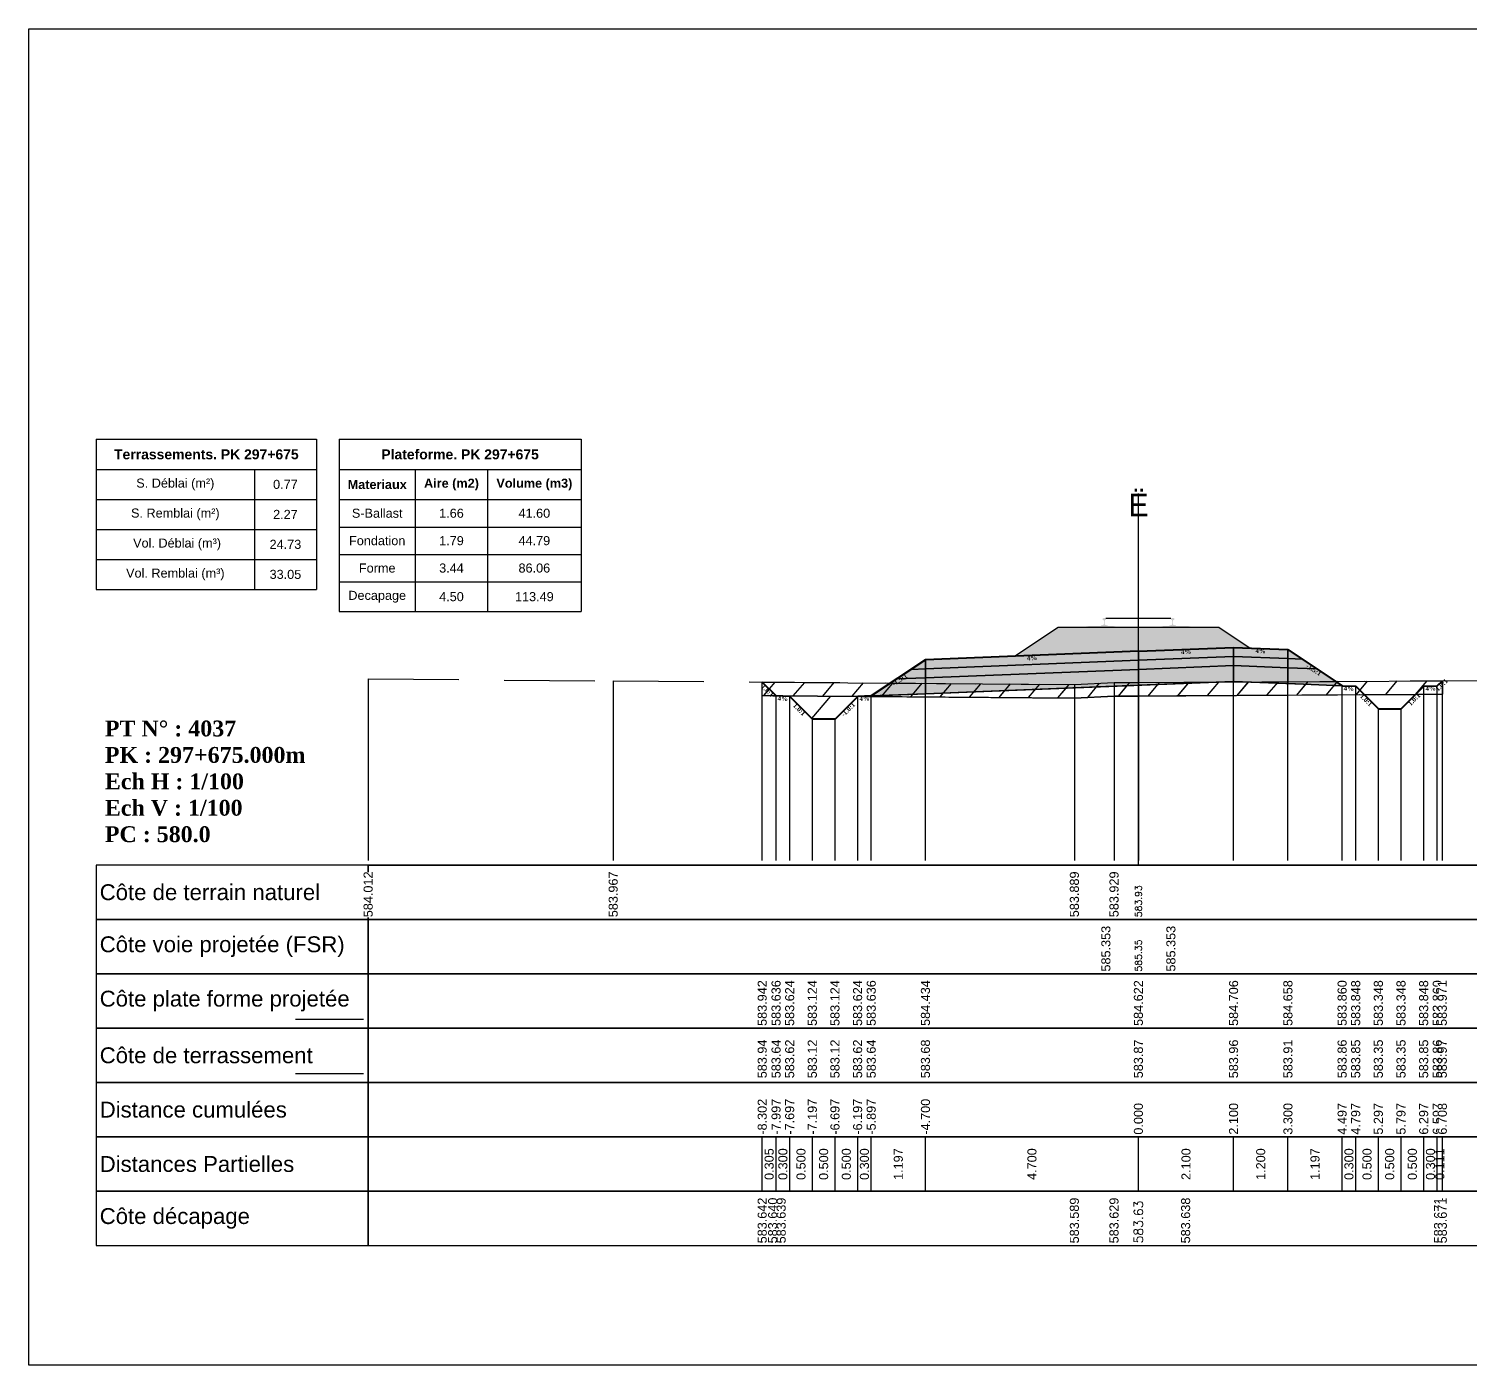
# Model space of a CAD drawing. Header units: millimetres. Extents: x 2762 to 3076, y 916 to 3305.
# Drawn here: x 3026.54 to 3058.35, y 3053.65 to 3083.15 of the extents above; entities that cross this region are included whole.
import ezdxf

# ---------------------------------------------------------------- set-up
doc = ezdxf.new("R2010")
doc.units = ezdxf.units.MM
doc.header["$LTSCALE"] = 2
doc.linetypes.add('CACHE', pattern=[9.525, 6.35, -3.175])
doc.linetypes.add('DASHED', pattern=[0.75, 0.5, -0.25])
for name, color, linetype in [('C-ANNO-TABL', 1, 'Continuous'), ('C-ANNO-TABL-TEXT', 150, 'Continuous'), ('C-ANNO-TABL-TITL', 150, 'Continuous'), ('C-ANNO-TABL-TTBL', 5, 'Continuous'), ('C-ROAD-CORR', 5, 'Continuous'), ('C-ROAD-SCTN', 7, 'Continuous')]:
    doc.layers.add(name, color=color, linetype=linetype)
doc.styles.add('ARIAL', font='arial.ttf')
doc.styles.add('C3D_Etiquette', font='romans.shx')
doc.styles.add('C3D_Profil_Travers', font='romans.shx')
doc.styles.get("Standard").update_dxf_attribs({"font": 'arial.ttf'})

msp = doc.modelspace()

# ---------------------------------------------------------------- hatches: boundary and pattern name
at = {"linetype": 'Continuous', "lineweight": -3}
msp.add_hatch(color=254, dxfattribs=at).paths.add_polyline_path([(3049.812, 3069.754), (3049.812, 3069.939), (3049.927, 3069.96), (3050.275, 3069.96), (3050.275, 3069.965), (3050.201, 3069.965), (3050.201, 3069.975), (3050.202, 3069.976), (3050.204, 3069.977), (3050.205, 3069.977), (3050.225, 3069.979), (3050.228, 3069.979), (3050.231, 3069.98), (3050.259, 3069.991), (3050.262, 3069.992), (3050.263, 3069.993), (3050.264, 3069.995), (3050.265, 3069.999), (3050.266, 3070.006), (3050.267, 3070.015), (3050.268, 3070.025), (3050.268, 3070.049), (3050.267, 3070.065), (3050.267, 3070.071), (3050.266, 3070.078), (3050.265, 3070.082), (3050.265, 3070.084), (3050.264, 3070.087), (3050.263, 3070.089), (3050.262, 3070.09), (3050.261, 3070.092), (3050.26, 3070.092), (3050.244, 3070.098), (3050.242, 3070.1), (3050.241, 3070.101), (3050.24, 3070.102), (3050.24, 3070.105), (3050.24, 3070.123), (3050.241, 3070.127), (3050.242, 3070.129), (3050.244, 3070.132), (3050.246, 3070.133), (3050.249, 3070.135), (3050.25, 3070.135), (3050.254, 3070.136), (3050.258, 3070.136), (3050.261, 3070.137), (3050.265, 3070.137), (3050.27, 3070.137), (3050.273, 3070.137), (3050.276, 3070.137), (3050.28, 3070.137), (3050.283, 3070.137), (3050.287, 3070.137), (3050.292, 3070.137), (3050.295, 3070.136), (3050.299, 3070.136), (3050.303, 3070.135), (3050.304, 3070.135), (3050.306, 3070.133), (3050.309, 3070.132), (3050.311, 3070.129), (3050.312, 3070.127), (3050.312, 3070.123), (3050.312, 3070.105), (3050.312, 3070.102), (3050.312, 3070.101), (3050.311, 3070.1), (3050.309, 3070.098), (3050.293, 3070.092), (3050.292, 3070.092), (3050.29, 3070.09), (3050.289, 3070.089), (3050.289, 3070.087), (3050.288, 3070.084), (3050.287, 3070.082), (3050.287, 3070.078), (3050.286, 3070.071), (3050.285, 3070.065), (3050.285, 3070.049), (3050.285, 3070.025), (3050.286, 3070.015), (3050.287, 3070.006), (3050.288, 3069.999), (3050.289, 3069.995), (3050.29, 3069.993), (3050.291, 3069.992), (3050.293, 3069.991), (3050.322, 3069.98), (3050.325, 3069.979), (3050.328, 3069.979), (3050.348, 3069.977), (3050.349, 3069.977), (3050.35, 3069.976), (3050.351, 3069.975), (3050.351, 3069.965), (3050.277, 3069.965), (3050.277, 3069.96), (3050.481, 3069.96), (3050.613, 3069.929), (3051.447, 3069.929), (3051.578, 3069.96), (3051.782, 3069.96), (3051.782, 3069.965), (3051.708, 3069.965), (3051.708, 3069.975), (3051.709, 3069.976), (3051.711, 3069.977), (3051.712, 3069.977), (3051.732, 3069.979), (3051.735, 3069.979), (3051.738, 3069.98), (3051.766, 3069.991), (3051.769, 3069.992), (3051.77, 3069.993), (3051.771, 3069.995), (3051.772, 3069.999), (3051.773, 3070.006), (3051.774, 3070.015), (3051.775, 3070.025), (3051.775, 3070.049), (3051.774, 3070.065), (3051.774, 3070.071), (3051.773, 3070.078), (3051.772, 3070.082), (3051.772, 3070.084), (3051.771, 3070.087), (3051.77, 3070.089), (3051.769, 3070.09), (3051.768, 3070.092), (3051.767, 3070.092), (3051.751, 3070.098), (3051.749, 3070.1), (3051.748, 3070.101), (3051.747, 3070.102), (3051.747, 3070.105), (3051.747, 3070.123), (3051.748, 3070.127), (3051.749, 3070.129), (3051.751, 3070.132), (3051.753, 3070.133), (3051.756, 3070.135), (3051.757, 3070.135), (3051.761, 3070.136), (3051.765, 3070.136), (3051.768, 3070.137), (3051.772, 3070.137), (3051.777, 3070.137), (3051.78, 3070.137), (3051.783, 3070.137), (3051.787, 3070.137), (3051.79, 3070.137), (3051.794, 3070.137), (3051.799, 3070.137), (3051.802, 3070.136), (3051.806, 3070.136), (3051.81, 3070.135), (3051.811, 3070.135), (3051.813, 3070.133), (3051.816, 3070.132), (3051.818, 3070.129), (3051.819, 3070.127), (3051.819, 3070.123), (3051.819, 3070.105), (3051.819, 3070.102), (3051.819, 3070.101), (3051.818, 3070.1), (3051.816, 3070.098), (3051.8, 3070.092), (3051.799, 3070.092), (3051.797, 3070.09), (3051.796, 3070.089), (3051.796, 3070.087), (3051.795, 3070.084), (3051.794, 3070.082), (3051.794, 3070.078), (3051.793, 3070.071), (3051.792, 3070.065), (3051.792, 3070.049), (3051.792, 3070.025), (3051.793, 3070.015), (3051.794, 3070.006), (3051.795, 3069.999), (3051.796, 3069.995), (3051.797, 3069.993), (3051.798, 3069.992), (3051.8, 3069.991), (3051.829, 3069.98), (3051.832, 3069.979), (3051.835, 3069.979), (3051.855, 3069.977), (3051.856, 3069.977), (3051.857, 3069.976), (3051.858, 3069.975), (3051.858, 3069.965), (3051.784, 3069.965), (3051.784, 3069.96), (3052.132, 3069.96), (3052.247, 3069.939), (3052.247, 3069.754)])
h = msp.add_hatch(dxfattribs=at)
h.set_pattern_fill('GRAVEL', color=252, scale=0.009, style=0)
h.set_pattern_definition([(228.0128, (3048.461781, 3069.525359), (-1.8288, -2.0574), [0.030755, -3.0447435]), (184.96974, (3048.441207, 3069.502499), (2.743199999, 0.228600013), [0.0527764, -5.2248644]), (132.51045, (3048.388629, 3069.497927), (2.286, -2.5146), [0.0372133, -3.684125]), (267.2737, (3048.299475, 3069.440777), (0.2286, 4.572), [0.0480604, -4.7579794]), (292.83365, (3048.297189, 3069.392771), (-1.143, 2.7432), [0.047127, -4.6655827]), (357.2737, (3048.315477, 3069.349337), (-4.572, 0.2286), [0.0480604, -4.7579794]), (37.69424, (3048.363483, 3069.347051), (-2.9718, -2.286), [0.0635574, -6.2921804]), (72.25533, (3048.413775, 3069.385913), (1.6002, 5.0292), [0.0600048, -5.940473]), (121.42957, (3048.432063, 3069.443063), (-1.8288, 2.9718), [0.048223, -4.774099]), (175.23636, (3048.406917, 3069.48421), (2.5146, -0.2286), [0.055054, -2.697654]), (222.39744, (3048.352053, 3069.488783), (-2.7432, -2.5146), [0.071197, -7.0485095]), (138.81407, (3048.52579, 3069.43849), (-1.6002, 1.3716), [0.0243004, -2.405751]), (171.46923, (3048.507501, 3069.454493), (2.9718, -0.4572), [0.0462314, -4.5769175]), (225, (3048.46178, 3069.46135), (-3e-17, -0.2286), [0.032329, -0.29096]), (203.1986, (3048.44578, 3069.488783), (1.143, 0.4572), [0.01741, -1.723556]), (291.8014, (3048.429777, 3069.481925), (-0.2286, 0.6858), [0.024621, -1.206428]), (30.9638, (3048.43892, 3069.459065), (0.6858, 0.4572), [0.039989, -1.292967]), (161.565, (3048.47321, 3069.47964), (0.4572, -0.2286), [0.028916, -0.693981]), (16.38954, (3048.297189, 3069.481925), (2.286, 0.6858), [0.040508, -4.0102944]), (70.34618, (3048.336051, 3069.493355), (-0.9144, -2.5146), [0.033984, -3.3643994]), (293.1986, (3048.47321, 3069.52536), (-0.4572, 1.143), [0.034819, -1.7061465]), (343.61046, (3048.486927, 3069.493355), (-2.286, 0.6858), [0.040508, -4.0102944]), (339.44395, (3048.29719, 3069.340193), (-1.143, 0.4572), [0.039063, -1.914096]), (294.77514, (3048.333765, 3069.326477), (-1.143, 2.5146), [0.0327305, -3.2403234]), (66.8014, (3048.475497, 3069.29676), (0.4572, 1.143), [0.034819, -1.7061465]), (17.35402, (3048.489213, 3069.328763), (-2.9718, -0.9144), [0.0383204, -3.793714]), (69.44395, (3048.363483, 3069.29676), (-0.4572, -1.143), [0.0195316, -1.933628]), (101.3099, (3048.46178, 3069.29676), (-0.2286, 0.9144), [0.011656, -1.1539795]), (165.9638, (3048.459495, 3069.30819), (0.6858, -0.2286), [0.047127, -0.895415]), (186.009, (3048.413775, 3069.319619), (2.286, 0.2286), [0.043674, -4.323723]), (303.69, (3048.43892, 3069.43849), (-0.2286, 0.4572), [0.032969, -0.79126]), (353.15723, (3048.457209, 3069.411059), (3.8862, -0.4572), [0.05756, -5.698441]), (60.9454, (3048.51436, 3069.4042), (-0.9144, -1.6002), [0.023536, -2.330045]), (90, (3048.5258, 3069.42477), (-0.2286, 0.2286), [0.013716, -0.214884]), (120.25644, (3048.409203, 3069.326477), (0.9144, -1.6002), [0.031758, -3.1440547]), (48.0128, (3048.393201, 3069.353909), (1.8288, 2.0574), [0.06151, -3.0139886]), (0, (3048.43435, 3069.39963), (0.2286, 0.2286), [0.059436, -0.169164]), (325.30485, (3048.493785, 3069.399629), (2.286, -1.6002), [0.036145, -3.5783385]), (254.0546, (3048.523503, 3069.379055), (-0.2286, -0.9144), [0.033285, -1.6309485]), (207.64598, (3048.514359, 3069.347051), (-4.3434, -2.286), [0.054193, -5.365122]), (175.42608, (3048.466353, 3069.321905), (-2.9718, 0.2286), [0.0573327, -5.675926])])
h.paths.add_polyline_path([(3048.297, 3069.297), (3049.255, 3069.935), (3052.805, 3069.935), (3053.494, 3069.475), (3053.13, 3069.49)])
h = msp.add_hatch(color=11, dxfattribs=at)
h.paths.add_polyline_path([(3054.33, 3069.242), (3054.33, 3069.442), (3054.649, 3069.229)])
h.paths.add_polyline_path([(3053.13, 3069.29), (3053.13, 3069.49), (3054.33, 3069.442), (3054.33, 3069.242)])
h.paths.add_polyline_path([(3051.03, 3069.206), (3051.03, 3069.406), (3053.13, 3069.49), (3053.13, 3069.29)])
h.paths.add_polyline_path([(3046.33, 3069.018), (3046.33, 3069.218), (3051.03, 3069.406), (3051.03, 3069.206)])
h.paths.add_polyline_path([(3046.01, 3069.005), (3046.33, 3069.218), (3046.33, 3069.018)])
h = msp.add_hatch(color=30, dxfattribs=at)
h.paths.add_polyline_path([(3054.33, 3069.042), (3054.33, 3069.242), (3054.649, 3069.229), (3054.968, 3069.017)])
h.paths.add_polyline_path([(3053.13, 3069.09), (3053.13, 3069.29), (3054.33, 3069.242), (3054.33, 3069.042)])
h.paths.add_polyline_path([(3051.03, 3069.006), (3051.03, 3069.206), (3053.13, 3069.29), (3053.13, 3069.09)])
h.paths.add_polyline_path([(3046.33, 3068.818), (3046.33, 3069.018), (3051.03, 3069.206), (3051.03, 3069.006)])
h.paths.add_polyline_path([(3045.691, 3068.793), (3046.01, 3069.005), (3046.33, 3069.018), (3046.33, 3068.818)])
h = msp.add_hatch(color=83, dxfattribs=at)
h.paths.add_polyline_path([(3054.33, 3068.692), (3054.33, 3069.042), (3054.968, 3069.017), (3055.526, 3068.644)])
h.paths.add_polyline_path([(3053.13, 3068.74), (3053.13, 3069.09), (3054.33, 3069.042), (3054.33, 3068.692)])
h.paths.add_polyline_path([(3051.03, 3068.656), (3051.03, 3069.006), (3053.13, 3069.09), (3053.13, 3068.74)])
h.paths.add_polyline_path([(3046.33, 3068.468), (3046.33, 3068.818), (3051.03, 3069.006), (3051.03, 3068.656)])
h.paths.add_polyline_path([(3045.133, 3068.42), (3045.691, 3068.793), (3046.33, 3068.818), (3046.33, 3068.468)])
h = msp.add_hatch(dxfattribs=at)
h.set_pattern_fill('_U', color=150, scale=0.5, angle=50, style=0, pattern_type=0)
h.set_pattern_definition([(50, (3057.146, 3068.4517), (-0.383022, 0.321394), [])])
h.paths.add_polyline_path([(3057.146, 3068.452), (3057.326, 3068.632), (3057.626, 3068.644), (3057.737, 3068.755), (3057.737, 3068.455), (3057.736, 3068.455)])
h.paths.add_polyline_path([(3055.381, 3068.741), (3057.737, 3068.755), (3057.626, 3068.644), (3057.326, 3068.632), (3057.146, 3068.452), (3056.013, 3068.445), (3055.826, 3068.632), (3055.526, 3068.644)])
h.paths.add_polyline_path([(3044.863, 3068.409), (3045.133, 3068.42), (3045.559, 3068.704), (3049.617, 3068.673), (3050.492, 3068.713), (3055.381, 3068.741), (3055.526, 3068.644), (3055.826, 3068.632), (3056.013, 3068.445), (3050.492, 3068.413), (3049.617, 3068.373)])
h.paths.add_polyline_path([(3042.727, 3068.726), (3045.559, 3068.704), (3045.133, 3068.42), (3044.863, 3068.409), (3043.03, 3068.423)])
h.paths.add_polyline_path([(3042.727, 3068.426), (3042.727, 3068.726), (3043.03, 3068.423)])
h = msp.add_hatch(dxfattribs=at)
h.set_pattern_fill('_U', color=3, angle=50, style=0, pattern_type=0)
h.set_pattern_definition([(50, (3057.146, 3068.4517), (-0.766044, 0.64279), [])])
h.paths.add_polyline_path([(3057.146, 3068.452), (3057.326, 3068.632), (3057.626, 3068.644), (3057.737, 3068.755), (3057.737, 3068.455), (3057.736, 3068.455)])
h.paths.add_polyline_path([(3044.863, 3068.409), (3053.13, 3068.74), (3055.826, 3068.632), (3056.013, 3068.445), (3050.492, 3068.413), (3049.617, 3068.373)])
h.paths.add_polyline_path([(3042.727, 3068.426), (3042.727, 3068.726), (3043.03, 3068.423)])
h = msp.add_hatch(dxfattribs=at)
h.set_pattern_fill('_U', color=1, angle=50, style=0, pattern_type=0)
h.set_pattern_definition([(50, (3056.0135, 3068.4451), (-0.766044, 0.64279), [])])
h.paths.add_polyline_path([(3056.013, 3068.445), (3057.146, 3068.452), (3056.826, 3068.132), (3056.326, 3068.132)])
h.paths.add_polyline_path([(3043.03, 3068.423), (3044.863, 3068.409), (3044.833, 3068.408), (3044.333, 3067.908), (3043.833, 3067.908), (3043.333, 3068.408), (3043.033, 3068.42)])

# ---------------------------------------------------------------- linework, layer by layer
at = {"color": 7, "linetype": 'Continuous', "lineweight": -3}
for p, q in [((3051.03, 3064.684), (3051.03, 3072.884)), ((3034.029, 3064.684), (3068.031, 3064.684)), ((3042.727, 3057.484), (3042.727, 3058.684)), ((3043.033, 3057.484), (3043.033, 3058.684)), ((3043.033, 3057.484), (3043.033, 3058.684)), ((3043.333, 3057.484), (3043.333, 3058.684)), ((3043.333, 3057.484), (3043.333, 3058.684)), ((3043.833, 3057.484), (3043.833, 3058.684)), ((3043.833, 3057.484), (3043.833, 3058.684)), ((3044.333, 3057.484), (3044.333, 3058.684)), ((3044.333, 3057.484), (3044.333, 3058.684)), ((3044.833, 3057.484), (3044.833, 3058.684)), ((3044.833, 3057.484), (3044.833, 3058.684)), ((3045.133, 3057.484), (3045.133, 3058.684)), ((3045.133, 3057.484), (3045.133, 3058.684)), ((3046.33, 3057.484), (3046.33, 3058.684)), ((3046.33, 3057.484), (3046.33, 3058.684)), ((3051.03, 3057.484), (3051.03, 3058.684)), ((3051.03, 3057.484), (3051.03, 3058.684)), ((3053.13, 3057.484), (3053.13, 3058.684)), ((3053.13, 3057.484), (3053.13, 3058.684)), ((3054.33, 3057.484), (3054.33, 3058.684)), ((3054.33, 3057.484), (3054.33, 3058.684)), ((3055.526, 3057.484), (3055.526, 3058.684)), ((3055.526, 3057.484), (3055.526, 3058.684)), ((3055.826, 3057.484), (3055.826, 3058.684)), ((3055.826, 3057.484), (3055.826, 3058.684)), ((3056.326, 3057.484), (3056.326, 3058.684)), ((3056.326, 3057.484), (3056.326, 3058.684)), ((3056.826, 3057.484), (3056.826, 3058.684)), ((3056.826, 3057.484), (3056.826, 3058.684)), ((3057.326, 3057.484), (3057.326, 3058.684)), ((3057.326, 3057.484), (3057.326, 3058.684)), ((3057.626, 3057.484), (3057.626, 3058.684)), ((3057.626, 3057.484), (3057.626, 3058.684)), ((3057.737, 3057.484), (3057.737, 3058.684))]:
    msp.add_line(p, q, dxfattribs=at)
at = {"color": 251, "linetype": 'Continuous', "lineweight": -3}
for p, q in [((3048.297, 3069.297), (3049.255, 3069.935)), ((3049.255, 3069.935), (3052.805, 3069.935)), ((3052.805, 3069.935), (3053.494, 3069.475)), ((3053.13, 3069.49), (3048.297, 3069.297)), ((3051.03, 3069.406), (3053.13, 3069.49)), ((3053.494, 3069.475), (3053.13, 3069.49)), ((3053.13, 3069.29), (3053.13, 3069.49)), ((3053.13, 3069.49), (3054.33, 3069.442)), ((3053.13, 3069.49), (3053.13, 3069.29)), ((3046.01, 3069.005), (3046.33, 3069.218)), ((3046.33, 3069.218), (3051.03, 3069.406)), ((3046.33, 3069.018), (3046.33, 3069.218)), ((3046.33, 3069.218), (3046.33, 3069.018)), ((3051.03, 3069.206), (3046.33, 3069.018)), ((3051.03, 3069.206), (3051.03, 3069.406)), ((3051.03, 3069.406), (3051.03, 3069.206)), ((3053.13, 3069.29), (3051.03, 3069.206)), ((3054.33, 3069.242), (3053.13, 3069.29)), ((3054.33, 3069.242), (3054.33, 3069.442)), ((3054.33, 3069.442), (3054.649, 3069.229)), ((3054.33, 3069.442), (3054.33, 3069.242)), ((3054.649, 3069.229), (3054.33, 3069.242)), ((3046.33, 3069.018), (3046.01, 3069.005))]:
    msp.add_line(p, q, dxfattribs=at)
at = {"color": 53, "linetype": 'Continuous', "lineweight": -3}
for p, q in [((3046.33, 3069.018), (3051.03, 3069.206)), ((3051.03, 3069.206), (3053.13, 3069.29)), ((3051.03, 3069.006), (3051.03, 3069.206)), ((3051.03, 3069.206), (3051.03, 3069.006)), ((3053.13, 3069.09), (3053.13, 3069.29)), ((3053.13, 3069.29), (3054.33, 3069.242)), ((3053.13, 3069.29), (3053.13, 3069.09)), ((3054.33, 3069.042), (3054.33, 3069.242)), ((3054.33, 3069.242), (3054.649, 3069.229)), ((3054.33, 3069.242), (3054.33, 3069.042)), ((3054.649, 3069.229), (3054.968, 3069.017)), ((3045.691, 3068.793), (3046.01, 3069.005)), ((3046.01, 3069.005), (3046.33, 3069.018)), ((3046.33, 3068.818), (3046.33, 3069.018)), ((3046.33, 3069.018), (3046.33, 3068.818)), ((3051.03, 3069.006), (3046.33, 3068.818)), ((3046.33, 3068.818), (3051.03, 3069.006)), ((3053.13, 3069.09), (3051.03, 3069.006)), ((3051.03, 3069.006), (3053.13, 3069.09)), ((3051.03, 3068.656), (3051.03, 3069.006)), ((3051.03, 3069.006), (3051.03, 3068.656)), ((3054.33, 3069.042), (3053.13, 3069.09)), ((3053.13, 3068.74), (3053.13, 3069.09)), ((3053.13, 3069.09), (3054.33, 3069.042)), ((3053.13, 3069.09), (3053.13, 3068.74)), ((3054.968, 3069.017), (3054.33, 3069.042)), ((3054.33, 3068.692), (3054.33, 3069.042)), ((3054.33, 3069.042), (3054.968, 3069.017)), ((3054.33, 3069.042), (3054.33, 3068.692)), ((3054.968, 3069.017), (3055.526, 3068.644)), ((3045.133, 3068.42), (3045.691, 3068.793)), ((3046.33, 3068.818), (3045.691, 3068.793)), ((3045.691, 3068.793), (3046.33, 3068.818)), ((3046.33, 3068.468), (3046.33, 3068.818)), ((3046.33, 3068.818), (3046.33, 3068.468)), ((3051.03, 3068.656), (3046.33, 3068.468)), ((3053.13, 3068.74), (3051.03, 3068.656)), ((3054.33, 3068.692), (3053.13, 3068.74)), ((3055.526, 3068.644), (3054.33, 3068.692)), ((3046.33, 3068.468), (3045.133, 3068.42))]:
    msp.add_line(p, q, dxfattribs=at)
at = {"color": 105, "linetype": 'DASHED', "lineweight": -3, "ltscale": 2}
for p, q in [((3034.03, 3068.795), (3039.438, 3068.75)), ((3039.438, 3068.75), (3049.617, 3068.673)), ((3049.617, 3068.673), (3050.492, 3068.713)), ((3050.492, 3068.713), (3051.03, 3068.716)), ((3051.03, 3068.716), (3064.154, 3068.792))]:
    msp.add_line(p, q, dxfattribs=at)
at = {"color": 98, "linetype": 'CACHE', "lineweight": -3}
for p, q in [((3034.03, 3068.795), (3034.03, 3064.784)), ((3039.438, 3068.75), (3039.438, 3064.784)), ((3049.617, 3068.673), (3049.617, 3064.784)), ((3050.492, 3068.713), (3050.492, 3064.784)), ((3051.03, 3068.716), (3051.03, 3064.784))]:
    msp.add_line(p, q, dxfattribs=at)
at = {"color": 253, "linetype": 'Continuous', "lineweight": -3}
for p, q in [((3042.727, 3068.726), (3045.559, 3068.704)), ((3043.03, 3068.423), (3042.727, 3068.726)), ((3042.727, 3068.426), (3042.727, 3068.726)), ((3042.727, 3068.726), (3043.03, 3068.423)), ((3042.727, 3068.426), (3042.727, 3068.726)), ((3042.727, 3068.726), (3043.03, 3068.423)), ((3044.863, 3068.409), (3053.13, 3068.74)), ((3045.133, 3068.42), (3045.559, 3068.704)), ((3045.559, 3068.704), (3045.133, 3068.42)), ((3045.559, 3068.704), (3049.617, 3068.673)), ((3049.617, 3068.673), (3050.492, 3068.713)), ((3050.492, 3068.713), (3055.381, 3068.741)), ((3053.13, 3068.74), (3055.826, 3068.632)), ((3055.381, 3068.741), (3057.737, 3068.755)), ((3055.526, 3068.644), (3055.381, 3068.741)), ((3055.381, 3068.741), (3055.526, 3068.644)), ((3055.826, 3068.632), (3055.526, 3068.644)), ((3055.526, 3068.644), (3055.826, 3068.632)), ((3056.013, 3068.445), (3055.826, 3068.632)), ((3055.826, 3068.632), (3056.013, 3068.445)), ((3055.826, 3068.632), (3056.013, 3068.445)), ((3057.146, 3068.452), (3057.326, 3068.632)), ((3057.326, 3068.632), (3057.146, 3068.452)), ((3057.146, 3068.452), (3057.326, 3068.632)), ((3057.326, 3068.632), (3057.626, 3068.644)), ((3057.626, 3068.644), (3057.326, 3068.632)), ((3057.326, 3068.632), (3057.626, 3068.644)), ((3057.626, 3068.644), (3057.737, 3068.755)), ((3057.737, 3068.755), (3057.626, 3068.644)), ((3057.626, 3068.644), (3057.737, 3068.755)), ((3057.737, 3068.755), (3057.737, 3068.455)), ((3057.737, 3068.755), (3057.737, 3068.455)), ((3043.03, 3068.423), (3042.727, 3068.426)), ((3043.03, 3068.423), (3042.727, 3068.426)), ((3044.863, 3068.409), (3043.03, 3068.423)), ((3043.03, 3068.423), (3044.863, 3068.409)), ((3043.033, 3068.42), (3043.03, 3068.423)), ((3043.333, 3068.408), (3043.033, 3068.42)), ((3043.833, 3067.908), (3043.333, 3068.408)), ((3044.833, 3068.408), (3044.333, 3067.908)), ((3044.863, 3068.409), (3044.833, 3068.408)), ((3044.863, 3068.409), (3045.133, 3068.42)), ((3045.133, 3068.42), (3044.863, 3068.409)), ((3049.617, 3068.373), (3044.863, 3068.409)), ((3049.617, 3068.373), (3044.863, 3068.409)), ((3050.492, 3068.413), (3049.617, 3068.373)), ((3050.492, 3068.413), (3049.617, 3068.373)), ((3056.013, 3068.445), (3050.492, 3068.413)), ((3056.013, 3068.445), (3050.492, 3068.413)), ((3057.146, 3068.452), (3056.013, 3068.445)), ((3056.013, 3068.445), (3057.146, 3068.452)), ((3056.326, 3068.132), (3056.013, 3068.445)), ((3057.146, 3068.452), (3056.826, 3068.132)), ((3057.736, 3068.455), (3057.146, 3068.452)), ((3057.736, 3068.455), (3057.146, 3068.452)), ((3057.737, 3068.455), (3057.736, 3068.455)), ((3057.737, 3068.455), (3057.736, 3068.455)), ((3044.333, 3067.908), (3043.833, 3067.908)), ((3056.826, 3068.132), (3056.326, 3068.132))]:
    msp.add_line(p, q, dxfattribs=at)
at = {"color": 8, "linetype": 'CACHE', "lineweight": -3}
for p, q in [((3042.727, 3064.784), (3042.727, 3068.726)), ((3051.03, 3064.784), (3051.03, 3068.656)), ((3051.03, 3064.784), (3051.03, 3068.656)), ((3053.13, 3064.784), (3053.13, 3068.74)), ((3054.33, 3064.784), (3054.33, 3068.692)), ((3055.526, 3064.784), (3055.526, 3068.644)), ((3055.826, 3064.784), (3055.826, 3068.632)), ((3057.326, 3064.784), (3057.326, 3068.632)), ((3057.626, 3064.784), (3057.626, 3068.644)), ((3057.737, 3064.784), (3057.737, 3068.755)), ((3043.033, 3064.784), (3043.033, 3068.42)), ((3043.333, 3064.784), (3043.333, 3068.408)), ((3044.833, 3064.784), (3044.833, 3068.408)), ((3045.133, 3064.784), (3045.133, 3068.42)), ((3046.33, 3064.784), (3046.33, 3068.468)), ((3043.833, 3064.784), (3043.833, 3067.908)), ((3044.333, 3064.784), (3044.333, 3067.908)), ((3056.326, 3064.784), (3056.326, 3068.132)), ((3056.826, 3064.784), (3056.826, 3068.132))]:
    msp.add_line(p, q, dxfattribs=at)
at = {"color": 6, "linetype": 'Continuous', "lineweight": -3}
for p, q in [((3042.727, 3068.426), (3042.957, 3068.424)), ((3042.957, 3068.424), (3043.146, 3068.422)), ((3043.146, 3068.422), (3049.617, 3068.373)), ((3049.617, 3068.373), (3050.492, 3068.413)), ((3050.492, 3068.413), (3051.03, 3068.416)), ((3051.03, 3068.416), (3052.072, 3068.422)), ((3052.072, 3068.422), (3057.654, 3068.455)), ((3057.654, 3068.455), (3057.736, 3068.455)), ((3057.736, 3068.455), (3057.737, 3068.455))]:
    msp.add_line(p, q, dxfattribs=at)
at = {"color": 154, "linetype": 'Continuous', "lineweight": -3}
msp.add_line((3032.429, 3061.284), (3033.929, 3061.284), dxfattribs=at)
at = {"color": 1, "linetype": 'Continuous', "lineweight": -3}
msp.add_line((3032.429, 3060.084), (3033.929, 3060.084), dxfattribs=at)
at = {"color": 7, "linetype": 'Continuous', "lineweight": -3}
for points in [[(3034.029, 3063.484), (3034.029, 3064.684), (3028.029, 3064.684), (3028.029, 3063.484)], [(3034.029, 3063.484), (3068.031, 3063.484), (3068.031, 3064.684), (3034.029, 3064.684)], [(3034.029, 3062.284), (3034.029, 3063.484), (3028.029, 3063.484), (3028.029, 3062.284)], [(3034.029, 3062.284), (3068.031, 3062.284), (3068.031, 3063.484), (3034.029, 3063.484)], [(3034.029, 3061.084), (3034.029, 3062.284), (3028.029, 3062.284), (3028.029, 3061.084)], [(3034.029, 3061.084), (3068.031, 3061.084), (3068.031, 3062.284), (3034.029, 3062.284)], [(3034.029, 3059.884), (3034.029, 3061.084), (3028.029, 3061.084), (3028.029, 3059.884)], [(3034.029, 3059.884), (3068.031, 3059.884), (3068.031, 3061.084), (3034.029, 3061.084)], [(3034.029, 3058.684), (3034.029, 3059.884), (3028.029, 3059.884), (3028.029, 3058.684)], [(3034.029, 3058.684), (3068.031, 3058.684), (3068.031, 3059.884), (3034.029, 3059.884)], [(3034.029, 3057.484), (3034.029, 3058.684), (3028.029, 3058.684), (3028.029, 3057.484)], [(3034.029, 3057.484), (3068.031, 3057.484), (3068.031, 3058.684), (3034.029, 3058.684)], [(3034.029, 3056.284), (3034.029, 3057.484), (3028.029, 3057.484), (3028.029, 3056.284)], [(3034.029, 3056.284), (3068.031, 3056.284), (3068.031, 3057.484), (3034.029, 3057.484)]]:
    msp.add_3dface(points, dxfattribs=at)
at = {"layer": 'C-ANNO-TABL', "color": 7, "linetype": 'Continuous', "lineweight": -3}
for p, q in [((3028.029, 3073.419), (3031.518, 3073.419)), ((3031.518, 3073.419), (3032.888, 3073.419)), ((3031.518, 3073.419), (3031.518, 3072.757)), ((3033.388, 3073.416), (3035.07, 3073.416)), ((3035.07, 3073.416), (3036.666, 3073.416)), ((3035.07, 3073.416), (3035.07, 3072.754)), ((3036.666, 3073.416), (3038.728, 3073.416)), ((3036.666, 3073.416), (3036.666, 3072.754)), ((3028.029, 3072.757), (3031.518, 3072.757)), ((3031.518, 3072.757), (3032.888, 3072.757)), ((3031.518, 3072.757), (3031.518, 3072.095)), ((3033.388, 3072.754), (3035.07, 3072.754)), ((3035.07, 3072.754), (3036.666, 3072.754)), ((3035.07, 3072.754), (3035.07, 3072.147)), ((3036.666, 3072.754), (3038.728, 3072.754)), ((3036.666, 3072.754), (3036.666, 3072.147)), ((3028.029, 3072.095), (3031.518, 3072.095)), ((3031.518, 3072.095), (3032.888, 3072.095)), ((3031.518, 3072.095), (3031.518, 3071.432)), ((3033.388, 3072.147), (3035.07, 3072.147)), ((3035.07, 3072.147), (3036.666, 3072.147)), ((3035.07, 3072.147), (3035.07, 3071.543)), ((3036.666, 3072.147), (3038.728, 3072.147)), ((3036.666, 3072.147), (3036.666, 3071.543)), ((3028.029, 3071.432), (3031.518, 3071.432)), ((3031.518, 3071.432), (3032.888, 3071.432)), ((3031.518, 3071.432), (3031.518, 3070.77)), ((3033.388, 3071.543), (3035.07, 3071.543)), ((3035.07, 3071.543), (3036.666, 3071.543)), ((3035.07, 3071.543), (3035.07, 3070.939)), ((3036.666, 3071.543), (3038.728, 3071.543)), ((3036.666, 3071.543), (3036.666, 3070.939)), ((3033.388, 3070.939), (3035.07, 3070.939)), ((3035.07, 3070.939), (3036.666, 3070.939)), ((3035.07, 3070.939), (3035.07, 3070.28)), ((3036.666, 3070.939), (3038.728, 3070.939)), ((3036.666, 3070.939), (3036.666, 3070.28))]:
    msp.add_line(p, q, dxfattribs=at)
at = {"layer": 'C-ANNO-TABL-TTBL', "color": 7, "linetype": 'Continuous', "lineweight": -3}
for p, q in [((3028.029, 3074.084), (3032.888, 3074.084)), ((3028.029, 3074.084), (3028.029, 3073.419)), ((3032.888, 3074.084), (3032.888, 3073.419)), ((3033.388, 3074.084), (3038.728, 3074.084)), ((3033.388, 3074.084), (3033.388, 3073.416)), ((3038.728, 3074.084), (3038.728, 3073.416)), ((3028.029, 3073.419), (3028.029, 3072.757)), ((3032.888, 3073.419), (3032.888, 3072.757)), ((3033.388, 3073.416), (3033.388, 3072.754)), ((3038.728, 3073.416), (3038.728, 3072.754)), ((3028.029, 3072.757), (3028.029, 3072.095)), ((3032.888, 3072.757), (3032.888, 3072.095)), ((3033.388, 3072.754), (3033.388, 3072.147)), ((3038.728, 3072.754), (3038.728, 3072.147)), ((3028.029, 3072.095), (3028.029, 3071.432)), ((3032.888, 3072.095), (3032.888, 3071.432)), ((3033.388, 3072.147), (3033.388, 3071.543)), ((3038.728, 3072.147), (3038.728, 3071.543)), ((3028.029, 3071.432), (3028.029, 3070.77)), ((3032.888, 3071.432), (3032.888, 3070.77)), ((3033.388, 3071.543), (3033.388, 3070.939)), ((3038.728, 3071.543), (3038.728, 3070.939)), ((3028.029, 3070.77), (3031.518, 3070.77)), ((3031.518, 3070.77), (3032.888, 3070.77)), ((3033.388, 3070.939), (3033.388, 3070.28)), ((3038.728, 3070.939), (3038.728, 3070.28)), ((3033.388, 3070.28), (3035.07, 3070.28)), ((3035.07, 3070.28), (3036.666, 3070.28)), ((3036.666, 3070.28), (3038.728, 3070.28))]:
    msp.add_line(p, q, dxfattribs=at)
at = {"layer": 'C-ROAD-CORR', "color": 1, "linetype": 'Continuous', "lineweight": 40}
for p, q in [((3051.03, 3069.406), (3053.13, 3069.49)), ((3053.13, 3069.49), (3054.33, 3069.442)), ((3046.33, 3069.218), (3045.133, 3068.42)), ((3051.03, 3069.406), (3046.33, 3069.218)), ((3054.33, 3069.442), (3055.526, 3068.644)), ((3043.033, 3068.42), (3042.727, 3068.726)), ((3055.526, 3068.644), (3055.826, 3068.632)), ((3055.826, 3068.632), (3056.326, 3068.132)), ((3056.826, 3068.132), (3057.326, 3068.632)), ((3057.326, 3068.632), (3057.626, 3068.644)), ((3057.626, 3068.644), (3057.737, 3068.755)), ((3043.333, 3068.408), (3043.033, 3068.42)), ((3043.833, 3067.908), (3043.333, 3068.408)), ((3044.833, 3068.408), (3044.333, 3067.908)), ((3045.133, 3068.42), (3044.833, 3068.408)), ((3044.333, 3067.908), (3043.833, 3067.908)), ((3056.326, 3068.132), (3056.826, 3068.132))]:
    msp.add_line(p, q, dxfattribs=at)
at = {"layer": 'C-ROAD-CORR', "color": 102, "linetype": 'Continuous', "lineweight": -3, "ltscale": 0.5}
for p, q in [((3051.03, 3068.656), (3046.33, 3068.468)), ((3051.03, 3068.656), (3053.13, 3068.74)), ((3053.13, 3068.74), (3054.33, 3068.692)), ((3054.33, 3068.692), (3055.526, 3068.644)), ((3046.33, 3068.468), (3045.133, 3068.42))]:
    msp.add_line(p, q, dxfattribs=at)
at = {"layer": 'C-ROAD-CORR', "color": 1, "linetype": 'Continuous', "lineweight": -3}
for p, q in [((3055.826, 3068.632), (3056.326, 3068.132)), ((3056.826, 3068.132), (3057.326, 3068.632)), ((3043.833, 3067.908), (3043.333, 3068.408)), ((3044.833, 3068.408), (3044.333, 3067.908))]:
    msp.add_line(p, q, dxfattribs=at)
at = {"layer": 'C-ROAD-SCTN', "color": 154, "linetype": 'Continuous', "lineweight": -3}
for p, q in [((3050.312, 3070.137), (3051.03, 3070.137)), ((3051.03, 3070.137), (3051.747, 3070.137)), ((3051.03, 3069.406), (3053.13, 3069.49)), ((3053.13, 3069.49), (3054.33, 3069.442)), ((3045.133, 3068.42), (3046.33, 3069.218)), ((3046.33, 3069.218), (3051.03, 3069.406)), ((3054.33, 3069.442), (3055.526, 3068.644)), ((3042.727, 3068.726), (3043.033, 3068.42)), ((3055.526, 3068.644), (3055.826, 3068.632)), ((3055.826, 3068.632), (3056.326, 3068.132)), ((3056.826, 3068.132), (3057.326, 3068.632)), ((3057.326, 3068.632), (3057.626, 3068.644)), ((3057.626, 3068.644), (3057.737, 3068.755)), ((3043.033, 3068.42), (3043.333, 3068.408)), ((3043.333, 3068.408), (3043.833, 3067.908)), ((3044.333, 3067.908), (3044.833, 3068.408)), ((3044.833, 3068.408), (3045.133, 3068.42)), ((3043.833, 3067.908), (3044.333, 3067.908)), ((3056.326, 3068.132), (3056.826, 3068.132))]:
    msp.add_line(p, q, dxfattribs=at)
at = {"layer": 'C-ROAD-SCTN', "color": 140, "linetype": 'Continuous', "lineweight": -3}
for p, q in [((3048.297, 3069.297), (3049.255, 3069.935)), ((3049.255, 3069.935), (3049.298, 3069.935)), ((3049.298, 3069.935), (3051.03, 3069.935)), ((3051.03, 3069.935), (3052.761, 3069.935)), ((3052.761, 3069.935), (3052.805, 3069.935)), ((3052.805, 3069.935), (3053.494, 3069.475))]:
    msp.add_line(p, q, dxfattribs=at)
at = {"layer": 'C-ROAD-SCTN', "color": 1, "linetype": 'Continuous', "lineweight": -3}
for p, q in [((3042.727, 3068.726), (3043.033, 3068.42)), ((3046.33, 3068.468), (3051.03, 3068.656)), ((3051.03, 3068.656), (3053.13, 3068.74)), ((3053.13, 3068.74), (3054.33, 3068.692)), ((3054.33, 3068.692), (3055.526, 3068.644)), ((3055.526, 3068.644), (3055.826, 3068.632)), ((3055.826, 3068.632), (3056.326, 3068.132)), ((3056.826, 3068.132), (3057.326, 3068.632)), ((3057.326, 3068.632), (3057.626, 3068.644)), ((3057.626, 3068.644), (3057.737, 3068.755)), ((3043.033, 3068.42), (3043.333, 3068.408)), ((3043.333, 3068.408), (3043.833, 3067.908)), ((3044.333, 3067.908), (3044.833, 3068.408)), ((3044.833, 3068.408), (3045.133, 3068.42)), ((3045.133, 3068.42), (3046.33, 3068.468)), ((3043.833, 3067.908), (3044.333, 3067.908)), ((3056.326, 3068.132), (3056.826, 3068.132))]:
    msp.add_line(p, q, dxfattribs=at)

# ---------------------------------------------------------------- texts
at = {"color": 7, "linetype": 'Continuous', "lineweight": -3}
for s, insert, char_height, attachment_point, style in [('{\\fWingdings|b0|i0|c2|p0;Ë}', (3051.03, 3072.384), 0.5, 8, 'C3D_Profil_Travers'), ('{\\fTimes New Roman|b1|i0|c0|p18;PT N° : 4037\\PPK : 297+675.000m\\PEch H : 1/100\\PEch V : 1/100\\PPC : 580.0}', (3028.218, 3065.184), 0.35, 7, 'C3D_Profil_Travers'), ('{\\fArial|b0|i0|c0|p34;Côte de terrain naturel}', (3028.104, 3064.084), 0.35, 4, 'C3D_Etiquette'), ('{\\fArial|b0|i0|c0|p34;Côte plate forme projetée}', (3028.104, 3061.684), 0.35, 4, 'C3D_Etiquette'), ('{\\fArial|b0|i0|c0|p34;Côte de terrassement}', (3028.104, 3060.484), 0.35, 4, 'C3D_Etiquette'), ('{\\fArial|b0|i0|c0|p34;Distance cumulées}', (3028.104, 3059.284), 0.35, 4, 'C3D_Etiquette'), ('{\\fArial|b0|i0|c0|p34;Distances Partielles}', (3028.104, 3058.084), 0.35, 4, 'C3D_Etiquette'), ('{\\fArial|b0|i0|c0|p34;Côte décapage}', (3028.104, 3056.884), 0.35, 4, 'C3D_Etiquette')]:
    msp.add_mtext(s, dxfattribs=dict(at, insert=insert, char_height=char_height, attachment_point=attachment_point, style=style))
at = {"color": 7, "linetype": 'Continuous', "lineweight": -3, "char_height": 0.1, "attachment_point": 2, "style": 'C3D_Etiquette'}
for s, insert, width, rotation in [('{\\fTimes New Roman|b1|i0|c0|p18;4%}', (3048.68, 3069.308), 0.42071, 2.2906), ('{\\fTimes New Roman|b1|i0|c0|p18;4%}', (3052.08, 3069.444), 0.37094, 2.2906), ('{\\fTimes New Roman|b1|i0|c0|p18;4%}', (3053.729, 3069.462), 0.42071, 357.7094), ('{\\fTimes New Roman|b1|i0|c0|p18;-1.5:1}', (3045.733, 3068.816), 0.34598, 33.6901), ('{\\fTimes New Roman|b1|i0|c0|p18;-1.5:1}', (3054.926, 3069.04), 0.34598, 326.3099), ('{\\fTimes New Roman|b1|i0|c0|p18;1.0:1}', (3042.877, 3068.57), 0.29001, 315), ('{\\fTimes New Roman|b1|i0|c0|p18;4%}', (3055.676, 3068.634), 0.42071, 357.7094), ('{\\fTimes New Roman|b1|i0|c0|p18;4%}', (3057.477, 3068.634), 0.37094, 2.2906), ('{\\fTimes New Roman|b1|i0|c0|p18;1.0:1}', (3057.685, 3068.697), 0.29001, 45), ('{\\fTimes New Roman|b1|i0|c0|p18;4%}', (3043.183, 3068.41), 0.37094, 357.7094), ('{\\fTimes New Roman|b1|i0|c0|p18;1.0:1}', (3043.58, 3068.155), 0.29001, 315), ('{\\fTimes New Roman|b1|i0|c0|p18;-1.0:1}', (3044.586, 3068.155), 0.34598, 45), ('{\\fTimes New Roman|b1|i0|c0|p18;4%}', (3044.983, 3068.41), 0.42071, 2.2906), ('{\\fTimes New Roman|b1|i0|c0|p18;-1.0:1}', (3056.074, 3068.379), 0.34598, 315), ('{\\fTimes New Roman|b1|i0|c0|p18;1.0:1}', (3057.079, 3068.379), 0.29001, 45)]:
    msp.add_mtext(s, dxfattribs=dict(at, insert=insert, width=width, rotation=rotation))
at = {"color": 7, "linetype": 'Continuous', "lineweight": -3, "rotation": 90, "style": 'C3D_Profil_Travers'}
for s, insert, char_height, attachment_point in [('583.93', (3051.03, 3063.534), 0.15, 4), ('585.35', (3051.03, 3062.334), 0.15, 4), ('{\\fArial|b0|i0|c0|p34;583.94}', (3042.727, 3059.979), 0.2, 4), ('{\\fArial|b0|i0|c0|p34;583.64}', (3043.033, 3059.979), 0.2, 4), ('{\\fArial|b0|i0|c0|p34;583.62}', (3043.333, 3059.979), 0.2, 4), ('{\\fArial|b0|i0|c0|p34;583.12}', (3043.833, 3059.979), 0.2, 4), ('{\\fArial|b0|i0|c0|p34;583.12}', (3044.333, 3059.979), 0.2, 4), ('{\\fArial|b0|i0|c0|p34;583.62}', (3044.833, 3059.979), 0.2, 4), ('{\\fArial|b0|i0|c0|p34;583.64}', (3045.133, 3059.979), 0.2, 4), ('{\\fArial|b0|i0|c0|p34;583.68}', (3046.33, 3059.979), 0.2, 4), ('{\\fArial|b0|i0|c0|p34;583.87}', (3051.03, 3059.979), 0.2, 4), ('{\\fArial|b0|i0|c0|p34;583.96}', (3053.13, 3059.979), 0.2, 4), ('{\\fArial|b0|i0|c0|p34;583.91}', (3054.33, 3059.979), 0.2, 4), ('{\\fArial|b0|i0|c0|p34;583.86}', (3055.526, 3059.979), 0.2, 4), ('{\\fArial|b0|i0|c0|p34;583.85}', (3055.826, 3059.979), 0.2, 4), ('{\\fArial|b0|i0|c0|p34;583.35}', (3056.326, 3059.979), 0.2, 4), ('{\\fArial|b0|i0|c0|p34;583.35}', (3056.826, 3059.979), 0.2, 4), ('{\\fArial|b0|i0|c0|p34;583.85}', (3057.326, 3059.979), 0.2, 4), ('{\\fArial|b0|i0|c0|p34;583.86}', (3057.626, 3059.979), 0.2, 4), ('{\\fArial|b0|i0|c0|p34;583.97}', (3057.737, 3059.979), 0.2, 4), ('{\\fArial|b0|i0|c0|p34;0.305}', (3042.88, 3058.084), 0.2, 5), ('{\\fArial|b0|i0|c0|p34;0.300}', (3043.183, 3058.084), 0.2, 5), ('{\\fArial|b0|i0|c0|p34;0.500}', (3043.583, 3058.084), 0.2, 5), ('{\\fArial|b0|i0|c0|p34;0.500}', (3044.083, 3058.084), 0.2, 5), ('{\\fArial|b0|i0|c0|p34;0.500}', (3044.583, 3058.084), 0.2, 5), ('{\\fArial|b0|i0|c0|p34;0.300}', (3044.983, 3058.084), 0.2, 5), ('{\\fArial|b0|i0|c0|p34;1.197}', (3045.731, 3058.084), 0.2, 5), ('{\\fArial|b0|i0|c0|p34;4.700}', (3048.68, 3058.084), 0.2, 5), ('{\\fArial|b0|i0|c0|p34;2.100}', (3052.08, 3058.084), 0.2, 5), ('{\\fArial|b0|i0|c0|p34;1.200}', (3053.73, 3058.084), 0.2, 5), ('{\\fArial|b0|i0|c0|p34;1.197}', (3054.928, 3058.084), 0.2, 5), ('{\\fArial|b0|i0|c0|p34;0.300}', (3055.676, 3058.084), 0.2, 5), ('{\\fArial|b0|i0|c0|p34;0.500}', (3056.076, 3058.084), 0.2, 5), ('{\\fArial|b0|i0|c0|p34;0.500}', (3056.576, 3058.084), 0.2, 5), ('{\\fArial|b0|i0|c0|p34;0.500}', (3057.076, 3058.084), 0.2, 5), ('{\\fArial|b0|i0|c0|p34;0.300}', (3057.476, 3058.084), 0.2, 5), ('{\\fArial|b0|i0|c0|p34;0.111}', (3057.682, 3058.084), 0.2, 5), ('583.63', (3051.03, 3056.334), 0.2, 4)]:
    msp.add_mtext(s, dxfattribs=dict(at, insert=insert, char_height=char_height, attachment_point=attachment_point))
at = {"color": 7, "linetype": 'Continuous', "lineweight": -3, "insert": (3028.104, 3062.884), "char_height": 0.35, "attachment_point": 4}
msp.add_mtext('{\\fArial|b0|i0|c0|p34;Côte voie projetée (FSR)}', dxfattribs=at)
at = {"layer": 'C-ANNO-TABL-TEXT', "color": 7, "linetype": 'Continuous', "lineweight": -3, "char_height": 0.2, "attachment_point": 5, "style": 'ARIAL'}
for s, insert in [('{\\fArial|b0|i0|c0|p34;\\C7;0.77}', (3032.203, 3073.088)), ('{\\fArial|b0|i0|c0|p34;\\C7;2.27}', (3032.203, 3072.426)), ('{\\fArial|b0|i0|c0|p34;\\C7;S-Ballast}', (3034.229, 3072.451)), ('{\\fArial|b0|i0|c0|p34;\\C7;1.66}', (3035.868, 3072.451)), ('{\\C18;\\c0;41.60}', (3037.697, 3072.451)), ('{\\fArial|b0|i0|c0|p34;\\C7;24.73}', (3032.203, 3071.764)), ('{\\fArial|b0|i0|c0|p34;\\C7;Fondation}', (3034.229, 3071.845)), ('{\\fArial|b0|i0|c0|p34;\\C7;1.79}', (3035.868, 3071.845)), ('{\\C18;\\c0;44.79}', (3037.697, 3071.845)), ('{\\fArial|b0|i0|c0|p34;\\C7;33.05}', (3032.203, 3071.101)), ('{\\fArial|b0|i0|c0|p34;\\C7;Forme}', (3034.229, 3071.241)), ('{\\fArial|b0|i0|c0|p34;\\C7;3.44}', (3035.868, 3071.241)), ('{\\C18;\\c0;86.06}', (3037.697, 3071.241)), ('{\\fArial|b0|i0|c0|p34;\\C7;Decapage}', (3034.229, 3070.609)), ('{\\fArial|b0|i0|c0|p34;\\C7;4.50}', (3035.868, 3070.609)), ('{\\C18;\\c0;113.49}', (3037.697, 3070.609))]:
    msp.add_mtext(s, dxfattribs=dict(at, insert=insert))
at = {"layer": 'C-ANNO-TABL-TITL', "color": 7, "linetype": 'Continuous', "lineweight": -3, "attachment_point": 5, "style": 'ARIAL'}
for s, insert, char_height in [('{\\fArial|b1|i0|c0|p34;\\C7;Terrassements. PK 297+675}', (3030.458, 3073.751), 0.22), ('{\\fArial|b1|i0|c0|p34;\\C18;\\c0;Plateforme. PK 297+675}', (3036.058, 3073.75), 0.22), ('{\\fArial|b0|i0|c0|p34;\\C7;S. Déblai (m²) }', (3029.773, 3073.088), 0.2), ('{\\fArial|b1|i0|c0|p34;\\C7;Materiaux   }', (3034.229, 3073.085), 0.2), ('{\\fArial|b1|i0|c0|p34;\\C7;Aire (m2)}', (3035.868, 3073.085), 0.2), ('{\\fArial|b1|i0|c0|p34;\\C7;Volume (m3)}', (3037.697, 3073.085), 0.2), ('{\\fArial|b0|i0|c0|p34;\\C7;S. Remblai (m²) }', (3029.773, 3072.426), 0.2), ('{\\fArial|b0|i0|c0|p34;\\C7; Vol. Déblai (m³) }', (3029.773, 3071.764), 0.2), ('{\\fArial|b0|i0|c0|p34;\\C7;Vol. Remblai (m³)}', (3029.773, 3071.101), 0.2)]:
    msp.add_mtext(s, dxfattribs=dict(at, insert=insert, char_height=char_height))

# ---------------------------------------------------------------- next in the draw order: texts
at = {"color": 7, "linetype": 'Continuous', "lineweight": -3, "char_height": 0.2, "attachment_point": 4, "rotation": 90, "style": 'C3D_Profil_Travers', "bg_fill": 3, "box_fill_scale": 1.000375, "bg_fill_color": 256, "bg_fill_true_color": 13158600, "bg_fill_transparency": 0}
for s, insert, width in [('{\\fArial|b0|i0|c0|p34;584.012}', (3034.03, 3063.534), 0.99347), ('{\\fArial|b0|i0|c0|p34;583.967}', (3039.438, 3063.534), 0.99553), ('{\\fArial|b0|i0|c0|p34;583.889}', (3049.617, 3063.534), 0.99595), ('{\\fArial|b0|i0|c0|p34;583.929}', (3050.492, 3063.534), 0.99595), ('{\\fArial|b0|i0|c0|p34;585.353}', (3050.312, 3062.334), 0.99553), ('{\\fArial|b0|i0|c0|p34;585.353}', (3051.747, 3062.334), 0.99553), ('{\\fArial|b0|i0|c0|p34;583.942}', (3042.727, 3061.134), 0.99347), ('{\\fArial|b0|i0|c0|p34;583.124}', (3043.833, 3061.134), 0.99471), ('{\\fArial|b0|i0|c0|p34;583.124}', (3044.333, 3061.134), 0.99471), ('{\\fArial|b0|i0|c0|p34;583.624}', (3044.833, 3061.134), 0.99471), ('{\\fArial|b0|i0|c0|p34;584.434}', (3046.33, 3061.134), 0.99471), ('{\\fArial|b0|i0|c0|p34;584.622}', (3051.03, 3061.134), 0.99347), ('{\\fArial|b0|i0|c0|p34;584.706}', (3053.13, 3061.134), 0.99539), ('{\\fArial|b0|i0|c0|p34;584.658}', (3054.33, 3061.134), 0.99595), ('{\\fArial|b0|i0|c0|p34;583.860}', (3055.526, 3061.134), 0.99484), ('{\\fArial|b0|i0|c0|p34;583.348}', (3056.326, 3061.134), 0.99595), ('{\\fArial|b0|i0|c0|p34;583.348}', (3056.826, 3061.134), 0.99595), ('{\\fArial|b0|i0|c0|p34;583.848}', (3057.326, 3061.134), 0.99595), ('{\\fArial|b0|i0|c0|p34;\\C256;-8.302}', (3042.727, 3058.734), 0.77631), ('{\\fArial|b0|i0|c0|p34;\\C256;-7.197}', (3043.833, 3058.734), 0.77838), ('{\\fArial|b0|i0|c0|p34;\\C256;-6.697}', (3044.333, 3058.734), 0.77838), ('{\\fArial|b0|i0|c0|p34;\\C256;-6.197}', (3044.833, 3058.734), 0.77838), ('{\\fArial|b0|i0|c0|p34;\\C256;-4.700}', (3046.33, 3058.734), 0.77769), ('{\\fArial|b0|i0|c0|p34;\\C256;0.000}', (3051.03, 3058.734), 0.68096), ('{\\fArial|b0|i0|c0|p34;\\C256;2.100}', (3053.13, 3058.734), 0.6844), ('{\\fArial|b0|i0|c0|p34;\\C256;3.300}', (3054.33, 3058.734), 0.68082), ('{\\fArial|b0|i0|c0|p34;\\C256;4.497}', (3055.526, 3058.734), 0.68978), ('{\\fArial|b0|i0|c0|p34;\\C256;5.297}', (3056.326, 3058.734), 0.68165), ('{\\fArial|b0|i0|c0|p34;\\C256;5.797}', (3056.826, 3058.734), 0.68165), ('{\\fArial|b0|i0|c0|p34;\\C256;6.297}', (3057.326, 3058.734), 0.68275), ('{\\fArial|b0|i0|c0|p34;583.642}', (3042.727, 3056.334), 0.99347), ('{\\fArial|b0|i0|c0|p34;583.589}', (3049.617, 3056.334), 0.99595), ('{\\fArial|b0|i0|c0|p34;583.629}', (3050.492, 3056.334), 0.99595), ('{\\fArial|b0|i0|c0|p34;583.638}', (3052.072, 3056.334), 0.99595), ('{\\fArial|b0|i0|c0|p34;583.671}', (3057.654, 3056.334), 0.95654)]:
    msp.add_mtext(s, dxfattribs=dict(at, insert=insert, width=width))

# ---------------------------------------------------------------- next in the draw order: texts
for s, insert, width in [('{\\fArial|b0|i0|c0|p34;583.636}', (3043.033, 3061.134), 0.99539), ('{\\fArial|b0|i0|c0|p34;583.636}', (3045.133, 3061.134), 0.99539), ('{\\fArial|b0|i0|c0|p34;583.848}', (3055.826, 3061.134), 0.99595), ('{\\fArial|b0|i0|c0|p34;583.860}', (3057.626, 3061.134), 0.99484), ('{\\fArial|b0|i0|c0|p34;\\C256;-7.997}', (3043.033, 3058.734), 0.77838), ('{\\fArial|b0|i0|c0|p34;\\C256;-5.897}', (3045.133, 3058.734), 0.77838), ('{\\fArial|b0|i0|c0|p34;\\C256;4.797}', (3055.826, 3058.734), 0.68978), ('{\\fArial|b0|i0|c0|p34;\\C256;6.597}', (3057.626, 3058.734), 0.68275), ('{\\fArial|b0|i0|c0|p34;583.640}', (3042.957, 3056.334), 0.99484), ('{\\fArial|b0|i0|c0|p34;583.671}', (3057.736, 3056.334), 0.95654)]:
    msp.add_mtext(s, dxfattribs=dict(at, insert=insert, width=width))

# ---------------------------------------------------------------- next in the draw order: texts
for s, insert, width in [('{\\fArial|b0|i0|c0|p34;583.624}', (3043.333, 3061.134), 0.99471), ('{\\fArial|b0|i0|c0|p34;583.971}', (3057.737, 3061.134), 0.95654), ('{\\fArial|b0|i0|c0|p34;\\C256;-7.697}', (3043.333, 3058.734), 0.77838), ('{\\fArial|b0|i0|c0|p34;\\C256;6.708}', (3057.737, 3058.734), 0.68316), ('{\\fArial|b0|i0|c0|p34;583.639}', (3043.146, 3056.334), 0.99595), ('{\\fArial|b0|i0|c0|p34;583.671}', (3057.737, 3056.334), 0.95654)]:
    msp.add_mtext(s, dxfattribs=dict(at, insert=insert, width=width))

# ---------------------------------------------------------------- next in the draw order: linework, layer by layer
msp.add_lwpolyline([(3026.54, 3083.145), (3075.54, 3083.145), (3075.54, 3053.645), (3026.54, 3053.645)], close=True)

doc.saveas('drawing.dxf')
